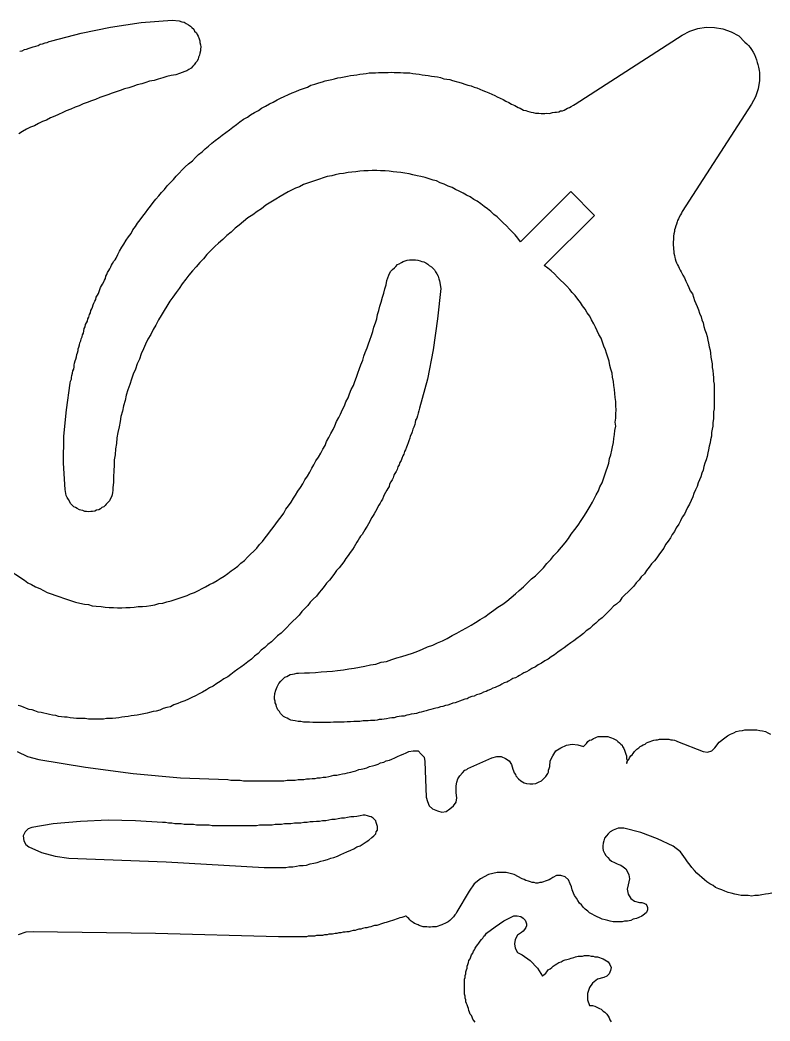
# Model space of a CAD drawing. Extents: x 3 to 449, y 3 to 233.
# Drawn here: x 54.7 to 122, y 129.4 to 219.3 of the extents above; entities that cross this region are included whole.
import ezdxf

# ---------------------------------------------------------------- set-up
doc = ezdxf.new("R2010")
doc.units = 0
doc.layers.add('DEFAULT_LAYER', color=1, linetype='CONTINUOUS')

msp = doc.modelspace()

# ---------------------------------------------------------------- linework, layer by layer
at = {"layer": 'DEFAULT_LAYER'}
for points in [[(54.669, 216.503), (54.867, 216.543), (55.065, 216.662), (55.263, 216.701), (55.501, 216.78), (55.66, 216.86), (55.858, 216.899), (56.095, 216.978), (56.293, 217.018), (56.491, 217.137), (56.689, 217.176), (56.927, 217.256), (57.125, 217.295), (57.284, 217.375), (57.521, 217.454), (60.175, 218.127), (62.789, 218.682), (65.562, 219.078), (68.334, 219.315), (68.968, 219.236), (69.206, 219.157), (69.404, 219.117), (69.602, 218.998), (69.8, 218.88), (69.998, 218.761), (70.117, 218.642), (70.275, 218.484), (70.355, 218.325), (70.513, 218.167), (70.592, 218.008), (70.671, 217.85), (70.751, 217.612), (70.83, 217.454), (70.83, 217.295), (70.869, 217.097), (70.909, 216.899), (70.869, 216.701), (70.869, 216.543), (70.83, 216.345), (70.79, 216.147), (70.711, 215.988), (70.671, 215.79), (70.553, 215.592), (70.434, 215.473), (70.315, 215.275), (70.196, 215.156), (70.038, 214.998), (69.84, 214.879), (69.642, 214.76), (69.483, 214.681), (69.245, 214.602), (69.008, 214.523), (68.651, 214.404), (68.255, 214.325), (67.859, 214.245), (67.503, 214.127), (67.067, 214.008), (66.71, 213.889), (66.314, 213.81), (65.958, 213.691), (65.601, 213.572), (65.205, 213.493), (64.809, 213.334), (64.453, 213.216), (64.057, 213.136), (63.661, 212.978), (63.304, 212.859), (62.948, 212.74), (62.552, 212.582), (62.195, 212.463), (61.839, 212.344), (61.442, 212.186), (61.086, 212.067), (60.69, 211.908), (60.333, 211.79), (59.977, 211.592), (59.62, 211.473), (59.224, 211.314), (58.828, 211.156), (58.511, 210.997), (58.115, 210.839), (57.798, 210.681), (57.402, 210.522), (57.046, 210.324), (56.689, 210.205), (56.333, 210.007), (55.976, 209.809), (55.62, 209.69), (55.263, 209.492), (54.907, 209.294), (54.551, 209.096)], [(53.441, 170.042), (55.065, 168.972), (55.382, 168.735), (55.699, 168.576), (56.056, 168.378), (56.452, 168.22), (56.769, 168.061), (57.125, 167.863), (57.482, 167.744), (57.878, 167.586), (58.234, 167.467), (58.591, 167.348), (58.947, 167.23), (59.304, 167.111), (59.66, 166.992), (60.056, 166.913), (60.452, 166.833), (60.809, 166.794), (61.165, 166.675), (61.522, 166.635), (61.957, 166.596), (62.314, 166.556), (62.67, 166.517), (63.066, 166.517), (63.423, 166.477), (63.819, 166.477), (64.176, 166.517), (64.572, 166.517), (64.928, 166.556), (65.285, 166.596), (65.681, 166.596), (66.037, 166.635), (66.433, 166.715), (66.79, 166.754), (67.146, 166.873), (67.503, 166.913), (67.859, 167.032), (68.255, 167.111), (68.612, 167.23), (68.968, 167.348), (69.325, 167.467), (69.681, 167.586), (69.998, 167.744), (70.355, 167.863), (70.711, 168.061), (71.028, 168.22), (71.345, 168.378), (71.701, 168.576), (72.018, 168.735), (72.375, 168.933), (72.652, 169.131), (73.008, 169.329), (73.325, 169.566), (73.642, 169.804), (73.919, 170.002), (74.236, 170.24), (74.513, 170.517), (74.83, 170.755), (75.108, 171.032), (75.385, 171.309), (75.662, 171.587), (75.939, 171.864), (76.177, 172.181), (76.454, 172.458), (76.692, 172.775), (76.93, 173.092), (76.93, 173.092), (77.167, 173.409), (77.405, 173.725), (77.643, 174.042), (77.88, 174.359), (78.118, 174.676), (78.356, 174.993), (78.554, 175.349), (78.791, 175.666), (79.029, 175.983), (79.227, 176.34), (79.425, 176.617), (79.623, 176.973), (79.861, 177.29), (80.059, 177.647), (80.257, 178.003), (80.494, 178.32), (80.692, 178.677), (80.89, 179.033), (81.049, 179.35), (81.247, 179.706), (81.485, 180.023), (81.683, 180.38), (81.881, 180.736), (82.079, 181.093), (82.198, 181.449), (82.396, 181.806), (82.594, 182.162), (82.792, 182.519), (82.95, 182.835), (83.109, 183.232), (83.307, 183.588), (83.465, 183.905), (83.624, 184.301), (83.822, 184.658), (83.94, 185.014), (84.138, 185.37), (84.257, 185.727), (84.416, 186.123), (84.614, 186.48), (84.733, 186.836), (84.891, 187.232), (85.01, 187.589), (85.168, 187.985), (85.287, 188.341), (85.446, 188.737), (85.564, 189.094), (85.683, 189.45), (85.842, 189.846), (85.96, 190.203), (86.079, 190.559), (86.238, 190.955), (86.357, 191.312), (86.436, 191.708), (86.594, 192.104), (86.713, 192.46), (86.792, 192.857), (86.911, 193.213), (86.99, 193.609), (87.109, 193.966), (87.228, 194.401), (87.347, 194.758), (87.426, 195.154), (87.545, 195.51), (87.624, 195.906), (87.703, 196.144), (87.782, 196.382), (87.862, 196.54), (87.981, 196.738), (88.139, 196.897), (88.297, 197.055), (88.416, 197.174), (88.575, 197.332), (88.733, 197.412), (88.931, 197.53), (89.09, 197.61), (89.248, 197.689), (89.446, 197.728), (89.644, 197.768), (89.803, 197.768), (90.04, 197.768), (90.199, 197.768), (90.397, 197.728), (90.595, 197.689), (90.753, 197.61), (90.951, 197.57), (91.11, 197.491), (91.308, 197.372), (91.426, 197.253), (91.625, 197.134), (91.743, 197.016), (91.902, 196.857), (91.981, 196.699), (92.1, 196.501), (92.219, 196.303), (92.298, 196.065), (92.337, 195.867), (92.456, 195.193), (92.179, 192.46), (91.783, 189.688), (91.268, 187.034), (90.555, 184.42), (90.476, 184.182), (90.436, 183.984), (90.357, 183.746), (90.317, 183.548), (90.199, 183.35), (90.159, 183.152), (90.119, 182.954), (90.04, 182.717), (89.961, 182.558), (89.882, 182.321), (89.842, 182.123), (89.723, 181.924), (89.684, 181.726), (89.604, 181.489), (89.525, 181.33), (89.446, 181.093), (89.367, 180.934), (89.288, 180.697), (89.208, 180.538), (89.129, 180.301), (89.05, 180.142), (88.971, 179.904), (88.892, 179.746), (88.773, 179.548), (88.733, 179.35), (88.614, 179.152), (88.535, 178.914), (88.456, 178.756), (88.337, 178.558), (88.258, 178.399), (88.179, 178.162), (88.099, 178.003), (87.981, 177.805), (87.862, 177.607), (87.822, 177.409), (87.703, 177.211), (87.624, 177.053), (87.505, 176.855), (87.386, 176.656), (87.307, 176.498), (87.228, 176.26), (87.109, 176.062), (87.03, 175.904), (86.911, 175.706), (86.792, 175.508), (86.713, 175.349), (86.594, 175.151), (86.475, 174.953), (86.396, 174.795), (86.277, 174.597), (86.158, 174.399), (86.079, 174.24), (85.96, 174.042), (85.842, 173.844), (85.723, 173.646), (85.644, 173.488), (85.525, 173.29), (85.406, 173.092), (85.247, 172.933), (85.168, 172.775), (85.049, 172.577), (84.931, 172.379), (84.812, 172.181), (84.693, 171.983), (84.535, 171.745), (84.336, 171.468), (84.138, 171.19), (83.94, 170.913), (83.742, 170.636), (83.544, 170.359), (83.346, 170.081), (83.109, 169.844), (82.911, 169.566), (82.673, 169.25), (82.475, 168.972), (82.198, 168.695), (82, 168.418), (81.762, 168.101), (81.524, 167.863), (81.287, 167.546), (81.009, 167.269), (80.732, 166.992), (80.534, 166.715), (80.257, 166.437), (79.979, 166.16), (79.742, 165.843), (79.465, 165.566), (79.187, 165.289), (78.91, 165.011), (78.633, 164.734), (78.356, 164.457), (78.118, 164.219), (77.801, 163.982), (77.524, 163.704), (77.246, 163.427), (76.93, 163.189), (76.652, 162.912), (76.335, 162.675), (76.058, 162.397), (75.741, 162.16), (75.464, 161.882), (75.147, 161.645), (74.83, 161.407), (74.513, 161.169), (74.236, 160.971), (73.919, 160.734), (73.602, 160.496), (73.325, 160.298), (72.969, 160.1), (72.652, 159.862), (72.335, 159.704), (72.018, 159.466), (71.701, 159.308), (71.424, 159.11), (71.067, 158.912), (70.751, 158.753), (70.434, 158.595), (70.117, 158.436), (69.8, 158.278), (69.483, 158.119), (69.127, 158.001), (68.849, 157.882), (68.493, 157.763), (68.176, 157.605), (67.859, 157.525), (67.542, 157.446), (67.225, 157.288), (66.909, 157.208), (66.631, 157.169), (66.314, 157.09), (66.077, 157.01), (65.799, 156.971), (65.483, 156.892), (65.205, 156.852), (64.928, 156.812), (64.651, 156.773), (64.374, 156.733), (64.096, 156.694), (63.819, 156.654), (63.542, 156.614), (63.264, 156.575), (62.987, 156.535), (62.75, 156.535), (62.433, 156.535), (62.155, 156.496), (61.918, 156.496), (61.601, 156.496), (61.363, 156.496), (61.046, 156.496), (60.809, 156.496), (60.531, 156.535), (60.294, 156.535), (59.977, 156.535), (59.739, 156.535), (59.462, 156.575), (59.185, 156.614), (58.908, 156.654), (58.67, 156.654), (58.393, 156.694), (58.115, 156.733), (57.878, 156.812), (57.6, 156.852), (57.323, 156.892), (57.085, 156.971), (56.808, 157.01), (56.571, 157.09), (56.293, 157.129), (56.016, 157.248), (55.778, 157.327), (55.501, 157.367), (55.263, 157.446), (54.986, 157.565), (54.749, 157.644), (54.511, 157.723)], [(54.404, 153.575), (55.356, 153.127), (56.364, 152.847), (60.565, 152.175), (64.823, 151.615), (69.08, 151.223), (73.337, 151.055), (73.617, 150.999), (73.897, 150.999), (74.177, 150.999), (74.457, 150.999), (74.737, 150.943), (74.961, 150.943), (75.241, 150.943), (75.522, 150.943), (75.802, 150.943), (76.026, 150.943), (76.306, 150.943), (76.586, 150.943), (76.866, 150.943), (77.09, 150.943), (77.37, 150.943), (77.594, 150.943), (77.874, 150.943), (78.154, 150.943), (78.378, 150.943), (78.658, 150.999), (78.882, 150.999), (79.163, 150.999), (79.387, 150.999), (79.667, 151.055), (79.891, 151.055), (80.171, 151.055), (80.395, 151.111), (80.675, 151.111), (80.899, 151.167), (81.179, 151.167), (81.403, 151.223), (81.627, 151.223), (81.907, 151.279), (82.131, 151.279), (82.411, 151.335), (82.635, 151.391), (82.86, 151.447), (83.14, 151.447), (83.364, 151.503), (83.644, 151.559), (83.868, 151.615), (84.092, 151.671), (84.372, 151.727), (84.596, 151.783), (84.82, 151.839), (85.1, 151.951), (85.324, 152.007), (85.604, 152.063), (85.828, 152.119), (86.052, 152.231), (86.333, 152.287), (86.557, 152.343), (86.837, 152.455), (87.061, 152.567), (87.341, 152.623), (87.565, 152.735), (87.845, 152.791), (88.069, 152.903), (88.349, 153.015), (88.573, 153.127), (88.853, 153.239), (89.077, 153.351), (89.357, 153.463), (89.581, 153.575), (89.974, 153.631), (90.422, 153.631), (90.702, 153.351), (90.982, 153.071), (91.038, 152.679), (91.15, 149.486), (91.262, 149.094), (91.43, 148.702), (91.71, 148.422), (92.158, 148.254), (92.55, 148.142), (92.942, 148.198), (93.278, 148.422), (93.615, 148.702), (93.839, 149.038), (93.895, 149.43), (93.839, 149.878), (93.839, 150.046), (93.839, 150.158), (93.839, 150.494), (93.895, 150.831), (94.007, 151.111), (94.175, 151.391), (94.399, 151.671), (94.623, 151.895), (94.791, 151.951), (94.903, 152.063), (97.031, 153.015), (97.48, 153.127), (97.872, 153.127), (98.264, 152.959), (98.6, 152.735), (98.824, 152.399), (98.936, 152.007), (98.992, 151.839), (99.048, 151.671), (99.16, 151.503), (99.216, 151.391), (99.44, 151.111), (99.664, 150.943), (99.944, 150.775), (100.168, 150.718), (100.448, 150.662), (100.729, 150.662), (101.009, 150.718), (101.233, 150.831), (101.513, 150.943), (101.681, 151.111), (101.905, 151.335), (102.073, 151.615), (102.129, 151.727), (102.129, 151.895), (102.185, 152.063), (102.241, 152.231), (102.297, 152.735), (102.521, 153.183), (102.801, 153.631), (103.249, 153.911), (103.753, 154.135), (104.257, 154.247), (104.762, 154.191), (105.266, 154.023), (105.434, 154.191), (105.546, 154.303), (105.658, 154.472), (105.826, 154.584), (105.994, 154.64), (106.162, 154.752), (106.33, 154.808), (106.442, 154.864), (106.61, 154.92), (106.778, 154.92), (106.946, 154.92), (107.114, 154.92), (107.282, 154.92), (107.45, 154.92), (107.618, 154.864), (107.786, 154.808), (107.955, 154.752), (108.067, 154.696), (108.235, 154.584), (108.347, 154.472), (108.515, 154.36), (108.627, 154.247), (108.739, 154.135), (108.795, 154.023), (108.907, 153.855), (108.963, 153.687), (109.019, 153.519), (109.075, 153.351), (109.131, 153.183), (109.131, 152.959), (109.187, 152.791), (109.131, 152.567), (109.131, 152.511), (109.187, 152.567), (109.243, 152.735), (109.355, 152.847), (109.411, 153.015), (109.523, 153.183), (109.635, 153.295), (109.747, 153.407), (109.859, 153.575), (109.971, 153.687), (110.083, 153.799), (110.251, 153.911), (110.363, 154.023), (110.475, 154.079), (110.643, 154.191), (110.811, 154.247), (110.923, 154.36), (111.091, 154.416), (111.259, 154.472), (111.427, 154.528), (111.596, 154.584), (111.764, 154.64), (111.932, 154.64), (112.1, 154.696), (112.268, 154.696), (112.436, 154.696), (112.604, 154.696), (112.772, 154.696), (112.94, 154.696), (113.108, 154.64), (113.276, 154.64), (113.444, 154.584), (113.612, 154.528), (113.724, 154.472), (116.021, 153.575), (116.413, 153.519), (116.805, 153.631), (117.085, 153.911), (117.477, 154.416), (117.981, 154.808), (118.205, 154.976), (118.485, 155.144), (118.766, 155.256), (118.99, 155.368), (119.27, 155.424), (119.55, 155.48), (119.774, 155.536), (120.054, 155.536), (120.334, 155.536), (120.614, 155.536), (120.838, 155.536), (121.118, 155.48), (121.342, 155.424), (121.622, 155.368), (121.846, 155.256), (122.07, 155.144)], [(122.182, 140.86), (121.902, 140.804), (121.622, 140.748), (121.286, 140.692), (121.006, 140.636), (120.67, 140.636), (120.39, 140.58), (120.054, 140.636), (119.774, 140.636), (119.438, 140.636), (119.158, 140.692), (118.878, 140.748), (118.541, 140.86), (118.261, 140.916), (117.981, 141.028), (117.701, 141.14), (117.421, 141.252), (117.141, 141.364), (116.917, 141.532), (116.637, 141.7), (116.357, 141.868), (116.133, 142.036), (115.909, 142.26), (115.685, 142.428), (115.461, 142.652), (115.237, 142.876), (115.012, 143.156), (114.844, 143.38), (114.62, 143.661), (114.452, 143.941), (114.004, 144.557), (113.332, 145.061), (111.932, 145.733), (110.419, 146.293), (108.907, 146.685), (108.403, 146.685), (107.955, 146.517), (107.674, 146.349), (107.506, 146.181), (107.338, 146.013), (107.17, 145.789), (107.114, 145.565), (107.058, 145.341), (107.002, 145.117), (107.002, 144.893), (107.058, 144.669), (107.17, 144.445), (107.282, 144.221), (107.45, 144.053), (107.618, 143.885), (107.786, 143.717), (108.067, 143.605), (108.291, 143.492), (108.459, 143.436), (108.627, 143.38), (108.851, 143.212), (109.075, 143.044), (109.243, 142.764), (109.355, 142.484), (109.411, 142.148), (109.355, 141.868), (109.299, 141.588), (109.187, 141.196), (109.299, 140.748), (109.523, 140.356), (109.859, 140.132), (110.307, 140.02), (110.531, 140.02), (110.699, 139.964), (110.867, 139.851), (110.979, 139.739), (111.035, 139.571), (111.035, 139.347), (110.923, 139.123), (110.755, 138.955), (110.531, 138.787), (110.251, 138.675), (110.027, 138.563), (109.747, 138.507), (109.523, 138.395), (109.243, 138.339), (108.963, 138.339), (108.739, 138.283), (108.459, 138.283), (108.179, 138.283), (107.955, 138.283), (107.674, 138.339), (107.45, 138.395), (107.226, 138.451), (106.946, 138.507), (106.722, 138.619), (106.498, 138.731), (106.274, 138.843), (106.05, 138.955), (105.826, 139.067), (105.658, 139.235), (105.434, 139.403), (105.266, 139.571), (105.098, 139.795), (104.93, 139.964), (104.762, 140.188), (104.65, 140.412), (104.482, 140.636), (104.37, 140.86), (104.257, 141.14), (104.201, 141.42), (104.089, 141.7), (103.921, 142.036), (103.641, 142.316), (103.249, 142.428), (102.857, 142.428), (102.521, 142.26), (102.353, 142.148), (102.185, 142.036), (102.017, 141.98), (101.849, 141.924), (101.681, 141.868), (101.513, 141.812), (101.345, 141.812), (101.177, 141.756), (101.009, 141.756), (100.841, 141.812), (100.672, 141.812), (100.504, 141.868), (100.336, 141.924), (100.112, 141.98), (99.944, 142.092), (99.776, 142.148), (99.048, 142.54), (98.32, 142.708), (97.536, 142.708), (96.751, 142.54), (96.023, 142.148), (95.463, 141.7), (95.015, 141.028), (93.895, 139.179), (93.839, 139.011), (93.727, 138.899), (93.615, 138.731), (93.502, 138.619), (93.39, 138.507), (93.278, 138.395), (93.11, 138.283), (92.998, 138.227), (92.83, 138.115), (92.662, 138.059), (92.55, 138.003), (92.382, 137.947), (92.214, 137.891), (92.046, 137.835), (91.878, 137.835), (91.71, 137.835), (91.542, 137.779), (91.374, 137.779), (91.206, 137.835), (91.038, 137.835), (90.87, 137.835), (90.702, 137.891), (90.534, 137.947), (90.422, 138.003), (90.086, 138.115), (89.974, 138.227), (89.805, 138.339), (89.693, 138.451), (89.581, 138.563), (89.469, 138.675), (89.357, 138.787), (89.301, 138.787), (89.133, 138.731), (88.965, 138.675), (88.797, 138.619), (88.629, 138.563), (88.461, 138.507), (88.293, 138.451), (88.125, 138.395), (87.901, 138.339), (87.733, 138.283), (87.565, 138.227), (87.397, 138.171), (87.229, 138.115), (87.061, 138.059), (86.893, 138.003), (86.725, 137.947), (86.501, 137.947), (86.333, 137.891), (86.164, 137.835), (85.996, 137.779), (85.828, 137.723), (85.66, 137.723), (85.436, 137.667), (85.268, 137.611), (85.1, 137.611), (84.932, 137.555), (84.764, 137.499), (84.596, 137.499), (84.372, 137.443), (84.204, 137.387), (84.036, 137.387), (83.868, 137.331), (83.7, 137.331), (83.476, 137.275), (83.308, 137.275), (83.14, 137.219), (82.972, 137.219), (82.748, 137.163), (82.579, 137.163), (82.411, 137.163), (82.243, 137.107), (82.019, 137.107), (81.851, 137.051), (81.683, 137.051), (81.515, 137.051), (81.291, 137.051), (81.123, 136.995), (80.955, 136.995), (80.787, 136.995), (80.563, 136.995), (80.395, 136.939), (80.227, 136.939), (80.059, 136.939), (79.835, 136.939), (79.667, 136.939), (79.499, 136.939), (79.331, 136.939), (79.106, 136.939), (78.938, 136.939), (78.77, 136.939), (78.602, 136.939), (78.378, 136.939), (78.21, 136.939), (78.042, 136.939), (77.874, 136.939), (66.839, 137.219), (55.86, 137.387), (55.188, 137.331), (54.516, 137.107)], [(95.554, 129.244), (95.442, 129.412), (95.33, 129.524), (95.274, 129.692), (95.218, 129.86), (95.106, 129.972), (95.05, 130.14), (94.994, 130.308), (94.938, 130.476), (94.882, 130.644), (94.826, 130.812), (94.77, 130.924), (94.714, 131.092), (94.714, 131.26), (94.658, 131.428), (94.658, 131.596), (94.602, 131.764), (94.602, 131.932), (94.602, 132.1), (94.602, 132.269), (94.602, 132.437), (94.602, 132.605), (94.602, 132.773), (94.602, 132.941), (94.602, 133.109), (94.658, 133.277), (94.658, 133.445), (94.714, 133.613), (94.714, 133.781), (94.77, 133.949), (94.826, 134.117), (94.826, 134.285), (94.882, 134.453), (94.938, 134.621), (94.994, 134.789), (95.106, 134.957), (95.162, 135.125), (95.218, 135.293), (95.33, 135.461), (95.386, 135.629), (95.498, 135.742), (95.554, 135.91), (95.666, 136.078), (95.778, 136.246), (95.89, 136.358), (96.002, 136.526), (96.115, 136.694), (96.227, 136.806), (96.339, 136.974), (96.451, 137.086), (96.563, 137.254), (97.347, 137.814), (98.131, 138.374), (99.027, 138.822), (99.307, 138.822), (99.643, 138.766), (99.868, 138.598), (100.036, 138.43), (100.092, 138.262), (100.148, 138.094), (100.148, 137.926), (100.092, 137.758), (99.98, 137.59), (99.868, 137.422), (99.7, 137.31), (99.363, 137.086), (99.139, 136.694), (99.083, 136.302), (99.139, 135.91), (99.363, 135.517), (99.756, 135.293), (100.484, 134.789), (101.156, 134.117), (101.604, 133.389), (101.716, 133.501), (101.884, 133.669), (101.996, 133.781), (102.108, 133.949), (102.276, 134.061), (102.444, 134.173), (102.556, 134.285), (102.724, 134.397), (102.892, 134.509), (103.06, 134.621), (103.285, 134.677), (103.453, 134.789), (103.621, 134.845), (103.789, 134.901), (104.013, 134.957), (104.181, 135.013), (104.405, 135.069), (104.573, 135.125), (104.797, 135.181), (104.965, 135.181), (105.189, 135.181), (105.357, 135.237), (105.581, 135.237), (105.749, 135.237), (105.973, 135.181), (106.141, 135.181), (106.309, 135.125), (106.533, 135.125), (106.701, 135.069), (106.87, 135.013), (107.038, 134.957), (107.206, 134.845), (107.486, 134.677), (107.654, 134.453), (107.766, 134.173), (107.71, 133.893), (107.598, 133.613), (107.374, 133.389), (107.094, 133.277), (106.533, 133.109), (106.085, 132.773), (105.805, 132.381), (105.637, 131.82), (105.637, 131.26), (105.805, 130.756), (106.085, 130.756), (106.309, 130.7), (106.533, 130.588), (106.701, 130.476), (106.87, 130.42), (107.038, 130.252), (107.206, 130.14), (107.374, 129.972), (107.486, 129.804), (107.598, 129.636), (107.654, 129.468), (107.766, 129.3)]]:
    msp.add_lwpolyline(points, dxfattribs=at)
for points in [[(105.875, 175.62), (106.073, 175.976), (106.271, 176.333), (106.43, 176.65), (106.628, 177.006), (106.746, 177.363), (106.945, 177.719), (107.063, 178.076), (107.182, 178.432), (107.301, 178.789), (107.42, 179.145), (107.539, 179.502), (107.618, 179.898), (107.737, 180.254), (107.816, 180.65), (107.895, 180.967), (107.974, 181.363), (108.014, 181.72), (108.054, 182.076), (108.093, 182.433), (108.172, 182.829), (108.133, 183.185), (108.172, 183.542), (108.172, 183.938), (108.212, 184.294), (108.172, 184.651), (108.172, 185.047), (108.133, 185.403), (108.093, 185.76), (108.054, 186.116), (108.014, 186.473), (107.974, 186.829), (107.895, 187.225), (107.856, 187.582), (107.737, 187.938), (107.657, 188.255), (107.578, 188.651), (107.459, 189.008), (107.341, 189.364), (107.261, 189.681), (107.103, 189.998), (106.984, 190.354), (106.865, 190.711), (106.667, 191.067), (106.509, 191.384), (106.35, 191.701), (106.192, 192.018), (105.994, 192.374), (105.835, 192.691), (105.598, 193.008), (105.439, 193.325), (105.202, 193.642), (105.004, 193.919), (104.766, 194.236), (104.528, 194.553), (104.251, 194.83), (104.053, 195.108), (103.776, 195.385), (103.499, 195.662), (103.221, 195.939), (102.944, 196.217), (102.667, 196.494), (102.389, 196.771), (102.073, 197.009), (101.756, 197.246), (106.271, 201.762), (104.132, 203.901), (99.617, 199.385), (99.379, 199.702), (99.142, 200.019), (98.904, 200.257), (98.627, 200.534), (98.349, 200.811), (98.072, 201.088), (97.795, 201.366), (97.518, 201.643), (97.24, 201.841), (96.963, 202.118), (96.646, 202.356), (96.369, 202.554), (96.052, 202.792), (95.735, 203.029), (95.418, 203.188), (95.101, 203.425), (94.785, 203.584), (94.468, 203.742), (94.111, 203.94), (93.794, 204.099), (93.477, 204.257), (93.121, 204.376), (92.765, 204.574), (92.408, 204.693), (92.091, 204.851), (91.774, 204.931), (91.418, 205.049), (91.061, 205.168), (90.665, 205.247), (90.348, 205.327), (89.952, 205.406), (89.635, 205.485), (89.239, 205.564), (88.883, 205.604), (88.526, 205.643), (88.17, 205.683), (87.813, 205.723), (87.457, 205.762), (87.061, 205.762), (86.704, 205.802), (86.308, 205.802), (85.952, 205.762), (85.556, 205.762), (85.199, 205.723), (84.843, 205.683), (84.486, 205.643), (84.13, 205.604), (83.734, 205.525), (83.377, 205.485), (82.981, 205.406), (82.664, 205.327), (82.268, 205.247), (81.912, 205.129), (81.555, 205.01), (81.199, 204.891), (80.842, 204.772), (80.486, 204.653), (80.129, 204.534), (79.773, 204.336), (79.416, 204.218), (79.06, 204.02), (78.743, 203.861), (78.386, 203.663), (78.03, 203.465), (77.634, 203.227), (77.198, 202.95), (76.762, 202.673), (76.366, 202.356), (75.97, 202.118), (75.574, 201.801), (75.139, 201.524), (74.742, 201.207), (74.346, 200.89), (73.99, 200.613), (73.633, 200.257), (73.237, 199.94), (72.881, 199.583), (72.485, 199.266), (72.168, 198.95), (71.811, 198.593), (71.455, 198.237), (71.138, 197.841), (70.821, 197.524), (70.504, 197.128), (70.148, 196.771), (69.831, 196.375), (69.554, 196.019), (69.237, 195.622), (68.96, 195.187), (68.682, 194.83), (68.405, 194.395), (68.128, 194.038), (67.85, 193.602), (67.613, 193.206), (67.336, 192.771), (67.098, 192.374), (66.86, 191.899), (66.623, 191.503), (66.425, 191.067), (66.147, 190.632), (65.949, 190.196), (65.751, 189.76), (65.553, 189.325), (65.395, 188.849), (65.197, 188.414), (65.038, 187.938), (64.84, 187.503), (64.682, 187.027), (64.523, 186.552), (64.365, 186.077), (64.206, 185.601), (64.127, 185.126), (63.969, 184.651), (63.89, 184.175), (63.731, 183.7), (63.652, 183.225), (63.573, 182.75), (63.454, 182.235), (63.375, 181.759), (63.335, 181.244), (63.256, 180.769), (63.216, 180.254), (63.137, 179.779), (63.137, 179.304), (63.097, 178.789), (63.058, 178.274), (63.058, 177.798), (63.018, 177.283), (63.018, 177.046), (62.979, 176.848), (62.939, 176.65), (62.899, 176.452), (62.781, 176.254), (62.701, 176.095), (62.582, 175.976), (62.424, 175.818), (62.305, 175.699), (62.186, 175.58), (62.028, 175.501), (61.909, 175.382), (61.751, 175.303), (61.553, 175.263), (61.394, 175.184), (61.196, 175.145), (61.038, 175.145), (60.84, 175.105), (60.642, 175.145), (60.483, 175.145), (60.325, 175.224), (60.127, 175.263), (60.008, 175.303), (59.81, 175.422), (59.651, 175.501), (59.493, 175.58), (59.374, 175.699), (59.216, 175.858), (59.136, 176.016), (59.018, 176.214), (58.899, 176.412), (58.82, 176.571), (58.74, 177.125), (58.582, 179.502), (58.622, 181.918), (58.859, 184.294), (59.176, 186.671), (59.216, 186.869), (59.295, 187.027), (59.295, 187.186), (59.335, 187.384), (59.374, 187.582), (59.414, 187.78), (59.493, 187.938), (59.533, 188.136), (59.533, 188.295), (59.572, 188.493), (59.612, 188.691), (59.691, 188.849), (59.731, 189.047), (59.77, 189.245), (59.849, 189.404), (59.889, 189.602), (59.889, 189.76), (59.968, 189.919), (60.008, 190.117), (60.047, 190.315), (60.127, 190.473), (60.166, 190.671), (60.246, 190.83), (60.285, 191.028), (60.364, 191.186), (60.404, 191.384), (60.444, 191.582), (60.523, 191.741), (60.562, 191.939), (60.642, 192.097), (60.721, 192.256), (60.76, 192.454), (60.84, 192.612), (60.919, 192.85), (60.998, 193.008), (61.038, 193.206), (61.117, 193.365), (61.196, 193.523), (61.236, 193.721), (61.315, 193.88), (61.394, 194.038), (61.473, 194.197), (61.513, 194.395), (61.632, 194.593), (61.711, 194.751), (61.79, 194.909), (61.83, 195.108), (61.909, 195.266), (61.988, 195.424), (62.068, 195.583), (62.186, 195.781), (62.266, 195.939), (62.345, 196.098), (62.384, 196.296), (62.464, 196.454), (62.543, 196.613), (62.662, 196.811), (62.741, 196.969), (62.82, 197.128), (62.899, 197.286), (62.979, 197.444), (63.097, 197.642), (63.216, 197.761), (63.295, 197.92), (63.454, 198.237), (63.612, 198.553), (63.81, 198.91), (64.008, 199.187), (64.206, 199.544), (64.404, 199.821), (64.642, 200.138), (64.801, 200.455), (65.038, 200.772), (65.236, 201.049), (65.474, 201.366), (65.712, 201.683), (65.949, 201.999), (66.147, 202.277), (66.385, 202.594), (66.623, 202.91), (66.86, 203.227), (67.138, 203.505), (67.375, 203.821), (67.652, 204.099), (67.89, 204.416), (68.167, 204.693), (68.445, 204.97), (68.682, 205.287), (68.96, 205.564), (69.237, 205.842), (69.514, 206.119), (69.791, 206.396), (70.148, 206.673), (70.425, 206.951), (70.702, 207.228), (71.019, 207.466), (71.296, 207.743), (71.613, 207.98), (71.891, 208.258), (72.207, 208.495), (72.524, 208.733), (72.841, 208.971), (73.158, 209.208), (73.475, 209.446), (73.792, 209.684), (74.109, 209.921), (74.426, 210.159), (74.742, 210.397), (75.099, 210.595), (75.376, 210.793), (75.733, 210.991), (76.089, 211.189), (76.366, 211.387), (76.723, 211.585), (77.079, 211.783), (77.396, 211.941), (77.753, 212.139), (78.07, 212.298), (78.386, 212.456), (78.783, 212.615), (79.099, 212.773), (79.456, 212.892), (79.773, 213.05), (80.129, 213.169), (80.486, 213.288), (80.803, 213.446), (81.159, 213.565), (81.516, 213.684), (81.832, 213.763), (82.07, 213.843), (82.387, 213.922), (82.664, 213.961), (82.902, 214.041), (83.219, 214.12), (83.496, 214.159), (83.773, 214.199), (84.09, 214.278), (84.367, 214.318), (84.645, 214.357), (84.922, 214.397), (85.199, 214.437), (85.476, 214.476), (85.754, 214.516), (86.031, 214.556), (86.348, 214.556), (86.586, 214.556), (86.863, 214.595), (87.18, 214.595), (87.417, 214.595), (87.734, 214.595), (88.011, 214.635), (88.289, 214.595), (88.606, 214.595), (88.843, 214.595), (89.12, 214.556), (89.437, 214.556), (89.675, 214.556), (89.952, 214.516), (90.23, 214.476), (90.507, 214.437), (90.784, 214.397), (91.061, 214.357), (91.339, 214.318), (91.616, 214.278), (91.893, 214.239), (92.17, 214.199), (92.448, 214.159), (92.725, 214.041), (93.002, 214.001), (93.279, 213.961), (93.517, 213.882), (93.834, 213.803), (94.072, 213.724), (94.388, 213.645), (94.626, 213.565), (94.903, 213.446), (95.181, 213.407), (95.458, 213.288), (95.696, 213.209), (95.973, 213.09), (96.25, 212.971), (96.488, 212.892), (96.765, 212.773), (97.042, 212.654), (97.32, 212.535), (97.518, 212.417), (97.795, 212.298), (98.072, 212.179), (98.31, 212.021), (98.587, 211.902), (98.825, 211.743), (99.102, 211.624), (99.26, 211.545), (99.419, 211.466), (99.577, 211.387), (99.736, 211.308), (99.894, 211.228), (100.092, 211.189), (100.251, 211.11), (100.449, 211.07), (100.567, 211.03), (100.766, 210.991), (100.964, 210.951), (101.122, 210.951), (101.28, 210.951), (101.478, 210.911), (101.637, 210.911), (101.795, 210.911), (101.993, 210.951), (102.191, 210.911), (102.31, 210.951), (102.508, 210.991), (102.706, 211.03), (102.865, 211.03), (103.063, 211.07), (103.221, 211.149), (103.38, 211.149), (103.538, 211.228), (103.697, 211.308), (103.855, 211.387), (104.013, 211.466), (104.172, 211.545), (104.37, 211.664), (104.528, 211.743), (114.153, 217.962), (114.827, 218.318), (115.54, 218.556), (116.292, 218.675), (117.045, 218.635), (117.797, 218.516), (118.55, 218.239), (119.223, 217.883), (119.778, 217.328), (119.936, 217.17), (120.095, 217.011), (120.253, 216.853), (120.372, 216.655), (120.53, 216.417), (120.649, 216.219), (120.728, 215.981), (120.808, 215.744), (120.887, 215.506), (120.926, 215.308), (121.006, 215.07), (121.045, 214.793), (121.085, 214.595), (121.085, 214.357), (121.085, 214.12), (121.085, 213.882), (120.966, 213.13), (120.728, 212.417), (120.372, 211.743), (114.153, 202.118), (114.074, 201.96), (113.995, 201.801), (113.876, 201.603), (113.797, 201.445), (113.718, 201.287), (113.678, 201.168), (113.638, 200.97), (113.559, 200.811), (113.52, 200.613), (113.44, 200.455), (113.44, 200.296), (113.401, 200.098), (113.361, 199.9), (113.361, 199.742), (113.361, 199.583), (113.322, 199.385), (113.322, 199.227), (113.322, 199.068), (113.361, 198.87), (113.361, 198.712), (113.401, 198.514), (113.401, 198.355), (113.44, 198.157), (113.48, 197.959), (113.52, 197.841), (113.559, 197.642), (113.638, 197.484), (113.718, 197.326), (113.797, 197.167), (113.876, 197.009), (113.955, 196.85), (114.035, 196.692), (114.193, 196.375), (114.351, 196.137), (114.47, 195.86), (114.629, 195.543), (114.747, 195.266), (114.866, 194.989), (115.064, 194.711), (115.144, 194.395), (115.262, 194.117), (115.381, 193.84), (115.5, 193.563), (115.619, 193.285), (115.698, 192.969), (115.857, 192.652), (115.896, 192.374), (116.015, 192.097), (116.094, 191.78), (116.173, 191.463), (116.292, 191.186), (116.371, 190.869), (116.451, 190.552), (116.49, 190.275), (116.57, 189.958), (116.649, 189.641), (116.688, 189.364), (116.728, 189.008), (116.768, 188.73), (116.847, 188.414), (116.847, 188.097), (116.886, 187.819), (116.926, 187.463), (116.966, 187.186), (116.966, 186.869), (117.005, 186.592), (117.005, 186.275), (117.005, 185.958), (117.005, 185.641), (117.005, 185.324), (117.005, 185.007), (117.005, 184.69), (117.005, 184.373), (116.966, 184.096), (116.966, 183.779), (116.966, 183.462), (116.886, 183.146), (116.886, 182.829), (116.847, 182.551), (116.768, 182.235), (116.768, 181.918), (116.688, 181.601), (116.649, 181.324), (116.57, 181.007), (116.49, 180.69), (116.451, 180.413), (116.371, 180.096), (116.292, 179.779), (116.173, 179.502), (116.094, 179.185), (116.015, 178.868), (115.896, 178.591), (115.817, 178.274), (115.698, 177.996), (115.579, 177.719), (115.5, 177.402), (115.342, 177.085), (115.183, 176.769), (115.104, 176.452), (114.946, 176.135), (114.787, 175.818), (114.629, 175.501), (114.47, 175.184), (114.351, 174.907), (114.153, 174.63), (113.995, 174.313), (113.836, 173.996), (113.599, 173.679), (113.44, 173.362), (113.242, 173.085), (113.084, 172.768), (112.886, 172.491), (112.648, 172.174), (112.49, 171.857), (112.292, 171.58), (112.054, 171.263), (111.856, 170.986), (111.658, 170.708), (111.381, 170.431), (111.183, 170.154), (110.945, 169.837), (110.747, 169.56), (110.47, 169.282), (110.272, 169.005), (109.994, 168.728), (109.796, 168.451), (109.519, 168.173), (109.281, 167.936), (109.004, 167.658), (108.727, 167.381), (108.529, 167.104), (108.252, 166.827), (107.974, 166.629), (107.697, 166.351), (107.459, 166.114), (107.182, 165.836), (106.945, 165.599), (106.628, 165.361), (106.39, 165.124), (106.073, 164.886), (105.835, 164.648), (105.519, 164.411), (105.281, 164.173), (105.004, 163.975), (104.687, 163.737), (104.41, 163.539), (104.132, 163.341), (103.815, 163.103), (103.538, 162.905), (103.261, 162.707), (102.984, 162.509), (102.667, 162.272), (102.389, 162.074), (102.112, 161.876), (101.795, 161.717), (101.518, 161.519), (101.201, 161.361), (100.964, 161.202), (100.647, 161.044), (100.369, 160.846), (100.171, 160.727), (99.934, 160.648), (99.736, 160.529), (99.538, 160.41), (99.379, 160.331), (99.181, 160.212), (98.944, 160.133), (98.745, 160.014), (98.547, 159.895), (98.389, 159.816), (98.151, 159.737), (97.953, 159.618), (97.755, 159.499), (97.518, 159.42), (97.359, 159.341), (97.121, 159.261), (96.923, 159.143), (96.686, 159.063), (96.527, 158.984), (96.29, 158.905), (96.092, 158.786), (95.894, 158.746), (95.656, 158.667), (95.458, 158.548), (95.26, 158.509), (95.022, 158.43), (94.824, 158.311), (94.626, 158.271), (94.388, 158.192), (94.151, 158.113), (93.992, 158.034), (93.755, 157.954), (93.557, 157.915), (93.319, 157.835), (93.081, 157.756), (92.883, 157.717), (92.646, 157.637), (92.448, 157.598), (92.21, 157.519), (92.012, 157.479), (91.774, 157.4), (91.576, 157.36), (91.339, 157.281), (91.141, 157.241), (90.903, 157.162), (90.705, 157.122), (90.507, 157.083), (90.269, 157.004), (90.071, 156.964), (89.794, 156.924), (89.596, 156.885), (89.398, 156.845), (89.16, 156.766), (88.922, 156.766), (88.724, 156.726), (88.526, 156.687), (88.289, 156.608), (88.051, 156.608), (87.853, 156.568), (87.576, 156.528), (87.378, 156.489), (87.18, 156.449), (86.942, 156.449), (86.744, 156.41), (86.546, 156.37), (86.387, 156.37), (86.15, 156.37), (85.952, 156.33), (85.714, 156.33), (85.476, 156.33), (85.199, 156.291), (84.962, 156.291), (84.645, 156.291), (84.367, 156.251), (84.051, 156.251), (83.773, 156.211), (83.456, 156.211), (83.14, 156.211), (82.823, 156.211), (82.545, 156.172), (82.229, 156.172), (81.912, 156.172), (81.595, 156.172), (81.278, 156.172), (80.961, 156.172), (80.684, 156.211), (80.446, 156.211), (80.129, 156.211), (79.892, 156.291), (79.654, 156.291), (79.377, 156.33), (79.179, 156.37), (78.981, 156.41), (78.822, 156.489), (78.664, 156.568), (78.505, 156.647), (78.347, 156.726), (78.188, 156.885), (78.07, 157.004), (77.99, 157.162), (77.832, 157.321), (77.753, 157.479), (77.713, 157.598), (77.673, 157.796), (77.594, 157.954), (77.594, 158.113), (77.515, 158.271), (77.515, 158.43), (77.555, 158.786), (77.634, 159.103), (77.753, 159.38), (77.911, 159.697), (78.109, 159.895), (78.228, 160.014), (78.347, 160.133), (78.466, 160.252), (78.624, 160.331), (78.783, 160.41), (78.941, 160.489), (79.139, 160.529), (79.337, 160.568), (79.535, 160.608), (79.694, 160.608), (80.208, 160.648), (80.684, 160.648), (81.199, 160.687), (81.714, 160.727), (82.229, 160.767), (82.743, 160.806), (83.179, 160.846), (83.734, 160.925), (84.209, 161.004), (84.684, 161.083), (85.16, 161.163), (85.635, 161.242), (86.15, 161.361), (86.625, 161.44), (87.1, 161.598), (87.576, 161.678), (88.051, 161.836), (88.526, 161.994), (88.962, 162.113), (89.437, 162.272), (89.913, 162.43), (90.388, 162.589), (90.824, 162.787), (91.259, 162.985), (91.735, 163.143), (92.17, 163.341), (92.606, 163.539), (93.042, 163.737), (93.477, 164.014), (93.913, 164.213), (94.309, 164.45), (94.785, 164.688), (95.181, 164.925), (95.577, 165.163), (96.012, 165.44), (96.409, 165.678), (96.805, 165.995), (97.24, 166.272), (97.597, 166.549), (98.033, 166.827), (98.389, 167.104), (98.785, 167.421), (99.181, 167.738), (99.498, 168.055), (99.894, 168.371), (100.251, 168.728), (100.607, 169.084), (100.964, 169.362), (101.32, 169.718), (101.677, 170.075), (101.993, 170.471), (102.35, 170.827), (102.627, 171.184), (102.984, 171.54), (103.3, 171.936), (103.617, 172.332), (103.934, 172.728), (104.172, 173.125), (104.489, 173.521), (104.806, 173.917), (105.083, 174.352), (105.36, 174.788), (105.598, 175.184), (105.875, 175.62)], [(55.748, 146.741), (55.412, 146.629), (55.132, 146.349), (54.964, 146.013), (55.02, 145.565), (55.188, 145.229), (55.468, 145.005), (56.588, 144.501), (57.821, 144.165), (59.053, 143.997), (67.791, 143.661), (76.586, 143.156), (76.922, 143.156), (77.258, 143.156), (77.538, 143.156), (77.874, 143.156), (78.21, 143.156), (78.546, 143.156), (78.826, 143.212), (79.163, 143.212), (79.499, 143.268), (79.779, 143.324), (80.115, 143.324), (80.395, 143.38), (80.731, 143.492), (81.067, 143.548), (81.347, 143.605), (81.683, 143.717), (81.963, 143.773), (82.299, 143.885), (82.579, 143.997), (82.86, 144.053), (83.196, 144.165), (83.476, 144.333), (83.756, 144.445), (84.036, 144.557), (84.372, 144.725), (84.652, 144.837), (84.932, 145.005), (85.212, 145.117), (85.492, 145.285), (85.772, 145.453), (85.996, 145.621), (86.276, 145.845), (86.445, 146.013), (86.613, 146.181), (86.669, 146.349), (86.781, 146.517), (86.781, 146.685), (86.781, 146.853), (86.725, 147.021), (86.669, 147.19), (86.613, 147.358), (86.501, 147.47), (86.389, 147.582), (86.22, 147.694), (86.052, 147.75), (85.884, 147.806), (85.66, 147.862), (85.492, 147.862), (85.212, 147.806), (84.932, 147.75), (84.652, 147.694), (84.372, 147.694), (84.092, 147.638), (83.812, 147.582), (83.532, 147.582), (83.252, 147.526), (82.972, 147.47), (82.691, 147.47), (82.411, 147.414), (82.131, 147.358), (81.851, 147.358), (81.571, 147.302), (81.291, 147.302), (81.011, 147.246), (80.731, 147.246), (80.451, 147.19), (80.171, 147.19), (79.891, 147.133), (79.611, 147.133), (79.331, 147.133), (78.994, 147.077), (78.714, 147.077), (78.434, 147.077), (78.154, 147.021), (77.874, 147.021), (77.594, 147.021), (77.314, 146.965), (77.034, 146.965), (76.754, 146.965), (76.474, 146.965), (76.194, 146.965), (75.914, 146.909), (75.634, 146.909), (75.353, 146.909), (75.073, 146.909), (74.793, 146.909), (74.513, 146.909), (74.233, 146.909), (73.953, 146.909), (73.673, 146.909), (73.393, 146.909), (73.113, 146.909), (72.833, 146.909), (72.553, 146.909), (72.217, 146.909), (71.937, 146.909), (71.656, 146.965), (71.376, 146.965), (71.096, 146.965), (70.816, 146.965), (70.536, 146.965), (70.256, 147.021), (69.976, 147.021), (69.696, 147.021), (69.416, 147.021), (69.136, 147.077), (68.856, 147.077), (68.576, 147.077), (68.295, 147.133), (68.015, 147.133), (67.735, 147.19), (67.455, 147.19), (65.047, 147.358), (62.582, 147.414), (60.117, 147.302), (57.653, 147.077), (55.748, 146.741)]]:
    msp.add_lwpolyline(points, close=True, dxfattribs=at)

doc.saveas('drawing.dxf')
